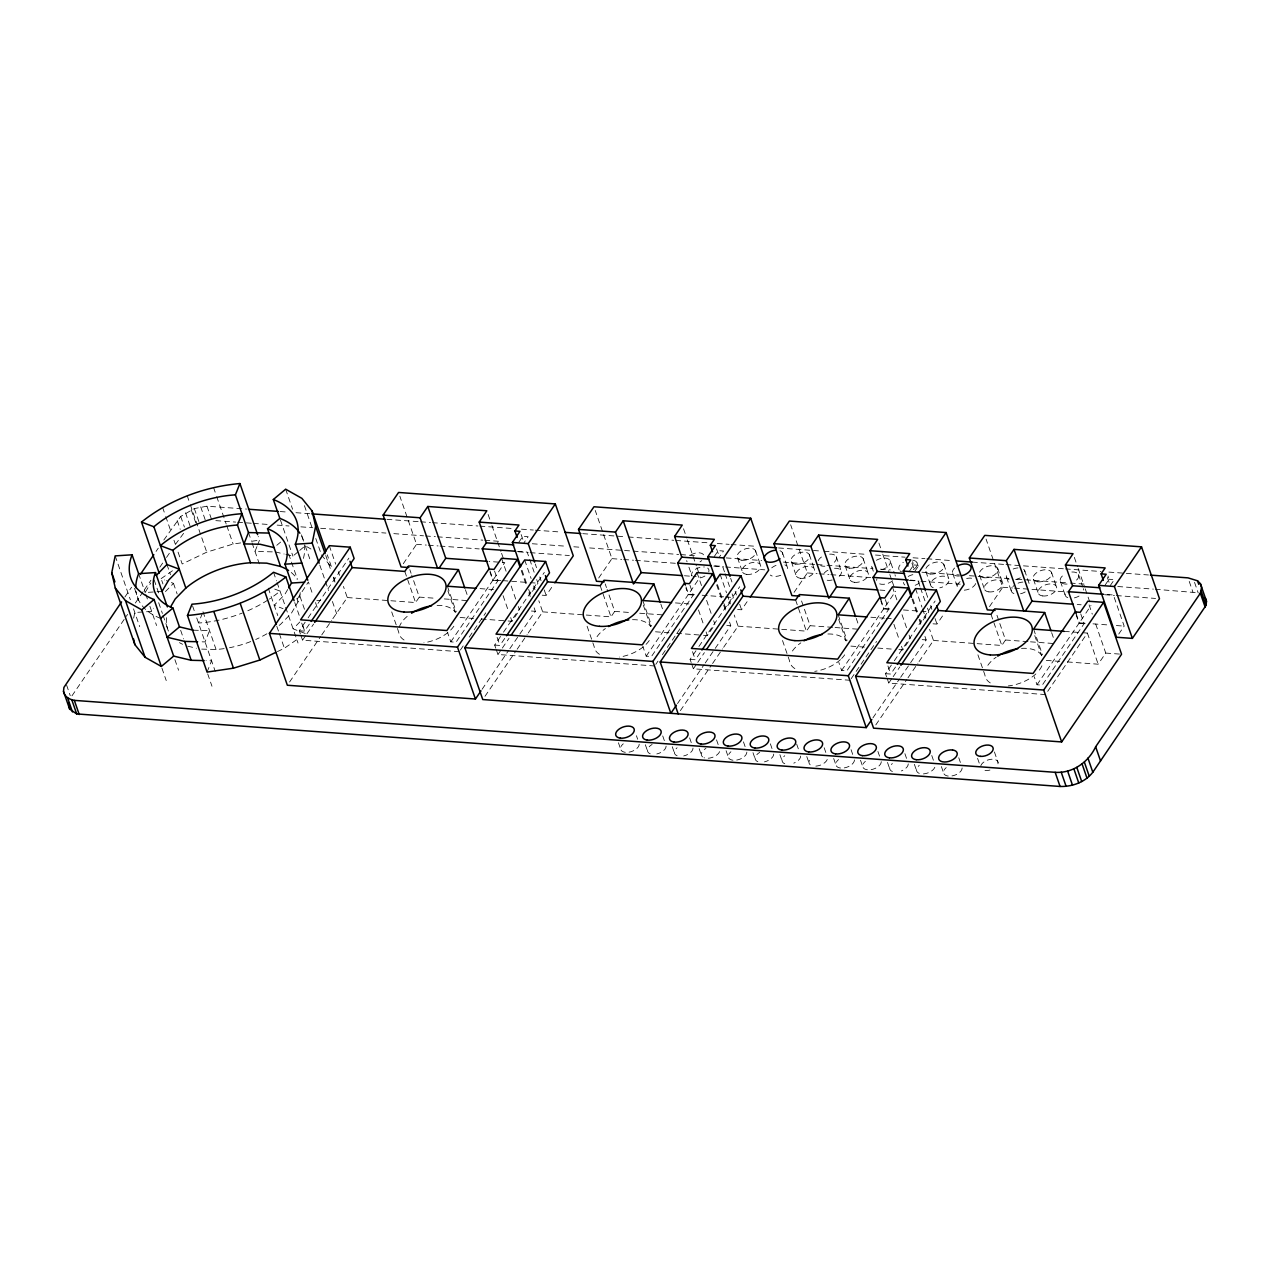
<?xml version="1.0" encoding="UTF-8"?>
<svg xmlns="http://www.w3.org/2000/svg" width="1270" height="1270" viewBox="0 0 1270 1270"><rect width="100%" height="100%" fill="white"/><g stroke="black" fill="none" stroke-linecap="round" stroke-linejoin="round"><path stroke-width="0.75" stroke-dasharray="5 3.75" d="M133.652 618.125L134.795 612.505L151.686 611.41L153.543 608.219M202.359 613.346L198.501 623.046A87.709 49.562 -19.1 0 0 242.221 613.077M207.073 672.084L211.566 660.781L206.01 660.638M256.937 546.592L255.016 551.45L273.733 551.894M257.588 544.973L259.509 540.131L258.239 536.48M162.036 591.439L145.145 592.534L150.749 582.978M287.687 589.534L284.829 594.408L274.209 605.282L283.035 608.647M297.291 599.027L308.372 581.946L313.118 595.678M300.212 592.614A69.564 39.306 -19.1 0 1 298.021 601.917L291.354 613.283L280.733 624.157A69.564 39.306 -19.1 0 1 277.924 626.412M500.936 580.501L493.141 579.93L504.777 562.594L489.045 561.451M694.388 594.662L688.546 594.233L700.183 576.897M889.794 608.965L883.952 608.536L895.588 591.201M1085.199 623.268L1079.357 622.84L1090.994 605.504M494.554 571.024L497.903 580.723L456.025 642.239L450.802 641.858L447.437 632.142M460.391 650.049L463.693 645.192M469.217 637.095L485.743 612.823M689.959 585.327L693.309 595.027L651.431 656.542L646.208 656.161L642.842 646.446M655.796 664.353L658.003 661.114M662.416 654.637L681.149 627.126M885.365 599.63L888.714 609.33L846.836 670.846L841.613 670.465L838.803 662.368M851.202 678.656L876.554 641.429M1080.77 613.934L1084.12 623.633L1042.241 685.149L1037.018 684.768L1034.209 676.672M1047.702 691.34L1087.39 633.063L1081.627 632.635M124.904 597.011L131.588 587.232M156.051 551.418L158.274 548.164M163.83 540.02L180.721 516.445L194.342 508.572L206.978 506.19L246.539 509.079M71.977 695.817L127.587 614.41M135.366 603.012L143.161 591.614M144.272 589.994L150.939 580.231M159.829 567.198L165.402 559.054M166.513 557.435L169.847 552.545M175.403 544.417L185.626 530.606M300.371 633.905L299.291 630.761L307.007 619.458M308.102 617.855L348.901 558.133M299.291 630.761L304.514 631.142L310.023 623.078M459.295 651.669L302.546 640.191L305.864 635.349M306.959 633.746L313.579 624.062M289.576 682.006L320.643 636.524M321.755 634.905L331.74 620.284M332.851 618.665L347.266 597.551L343.424 586.438M403.288 563.721L416.528 544.338L399.844 496.173M347.266 597.551L415.576 602.551L419.306 597.091L411.702 575.119M450.802 641.858L492.823 580.342L490.014 572.262M518.811 542.29L522.875 536.337L528.114 536.718L524.05 542.671M495.776 648.208L494.681 645.065L502.412 633.762M503.507 632.158L544.306 572.437M508.111 620.998L511.953 621.284L519.557 610.172L518.271 606.457M536.686 579.564L537.956 583.216L530.368 594.344L527.796 586.931M494.681 645.065L499.92 645.446L505.428 637.381M654.701 665.972L497.951 654.494L501.269 649.653M502.364 648.049L508.984 638.365M482.108 689.277L508.73 650.303M509.841 648.668L518.716 635.683M519.827 634.063L535.353 611.314L533.432 605.758M542.211 595.201L546.163 595.487L553.752 584.39M484.981 696.309L516.049 650.827M517.16 649.208L527.145 634.587M528.241 632.968L542.671 611.854L538.813 600.742M598.694 578.025L611.934 558.641L595.249 510.476M542.671 611.854L610.981 616.855L614.712 611.394L607.108 589.423M646.208 656.161L688.229 594.646L685.975 588.185M714.216 556.593L718.28 550.64L723.519 551.021L719.439 556.974M691.182 662.511L690.086 659.368L697.817 648.065M698.913 646.462L739.696 586.74M703.516 635.302L707.358 635.587L714.962 624.475L713.676 620.76M732.091 593.868L733.361 597.519L725.773 608.647L723.202 601.234M690.086 659.368L695.325 659.749L700.834 651.685M850.106 680.275L693.356 668.798L696.674 663.956M697.77 662.353L704.39 652.669M677.513 703.58L704.136 664.607M705.247 662.972L714.121 649.986M715.232 648.367L730.758 625.618L728.837 620.062M737.616 609.505L741.569 609.79L749.157 598.694M680.387 710.613L711.454 665.131M712.565 663.511L722.551 648.891M723.646 647.271L738.076 626.158L734.219 615.045M794.099 592.328L807.339 572.945L790.654 524.78M738.076 626.158L806.386 631.158L810.117 625.697L800.608 598.233M841.613 670.465L883.618 608.949L880.824 600.869M909.622 570.897L913.686 564.944L912.574 561.705M914.844 571.278L918.909 565.325L913.686 564.944M886.587 676.815L885.492 673.672L893.207 662.368M894.318 660.765L935.101 601.043M898.922 649.605L902.764 649.891L910.368 638.778L909.082 635.063M927.497 608.171L928.767 611.822L921.179 622.951L919.893 619.236M885.492 673.672L890.715 674.053L897.334 664.369M1045.512 694.579L888.762 683.101L892.064 678.259M893.175 676.656L899.795 666.972M872.919 717.883L899.541 678.91M900.652 677.275L909.526 664.289M910.638 662.67L926.163 639.921L924.877 636.222M933.021 623.808L936.974 624.094L944.562 612.997M875.792 724.916L906.859 679.434M907.971 677.815L917.94 663.194M919.051 661.575L933.482 640.461L929.624 629.348M989.505 606.631L1002.744 587.248L986.06 539.083M933.482 640.461L1001.792 645.462L1005.522 640.001L996.013 612.537M1037.018 684.768L1079.024 623.253L1076.23 615.172M1105.027 585.2L1109.091 579.247L1107.98 576.008M1110.25 585.581L1114.314 579.628L1109.091 579.247M1067.435 661.94L1098.169 664.194L1105.757 653.082L1094.851 621.57M1118.743 634.063L1124.172 626.126L1113.393 594.995L1105.583 594.423M165.433 591.582L173.482 583.359L166.402 580.676M299.799 621.998L293.116 628.856L305.483 633.571L301.688 622.617M276.781 545.306L280.892 541.846M285.909 554.45L292.91 556.117L298.402 551.529M299.768 550.37L305.244 545.783L311.737 549.45M172.45 570.754L161.1 578.66L164.64 579.993M277.384 651.621L284.401 648.24L299.006 638.08M240.665 542.925L233.124 544.036L206.756 552.164L182.181 563.975L177.752 551.196M251.968 541.242L259.509 540.131M316.786 600.694L320.532 600.456M1071.848 572.008L1074.102 572.056A9.684 5.461 -19.1 0 1 1076.071 580.549M193.357 630.206L209.534 630.603L205.041 641.906L199.469 641.779M201.692 649.113L216.059 649.462A69.564 39.306 -19.1 0 0 227.584 648.081M280.162 511.54L288.068 512.128M295.989 512.699L309.832 513.715M386.969 519.351L418.608 521.653M420.592 521.795L430.482 522.526M432.451 522.668L477.949 525.986M479.917 526.129L513.54 528.59M521.462 529.177L533.321 530.034M535.305 530.177L561.022 532.067M582.771 533.654L626.285 536.829M628.269 536.972L673.751 540.29M675.735 540.448L709.358 542.893M717.264 543.481L729.139 544.338M731.107 544.481L756.825 546.37M778.589 547.957L822.103 551.132M824.071 551.275L867.585 554.45M875.506 555.038L905.161 557.197M913.082 557.784L924.941 558.641M926.925 558.784L952.643 560.673M972.407 562.118L1004.062 564.42M1006.03 564.578L1063.403 568.769M1065.371 568.912L1100.979 571.5M1108.885 572.087L1148.445 574.977M215.837 520.636L235.617 522.081M237.585 522.224L251.428 523.24M253.413 523.383L267.256 524.399M277.146 525.113L289.02 525.986M300.879 526.844L312.753 527.717M320.659 528.288L385.937 533.067M393.843 533.638L423.513 535.813M425.482 535.956L435.372 536.67M437.356 536.813L482.838 540.147M484.822 540.29L498.665 541.29M532.289 543.75L565.912 546.211M573.834 546.783L581.739 547.37M589.645 547.942L631.19 550.974M633.158 551.116L678.656 554.45M680.641 554.593L694.484 555.609M726.122 557.911L761.73 560.514M783.479 562.102L815.134 564.42M817.102 564.563L825.024 565.134M826.992 565.277L872.49 568.611M880.396 569.182L890.286 569.913M921.941 572.214L959.517 574.961M969.407 575.691L1008.967 578.58M1016.873 579.152L1068.292 582.914M1070.277 583.057L1086.104 584.216M1117.743 586.518L1153.351 589.121M1155.319 589.264L1196.435 592.645M517.414 551.37L527.177 552.085L529.082 557.578M714.772 565.817L722.582 566.388L724.487 571.881M910.177 580.12L917.988 580.692L919.893 586.184M416.528 544.338L426.323 545.068M428.292 545.211L438.086 545.925M440.039 546.068L479.234 548.926M518.414 551.799L528.209 552.514M530.161 552.656L569.357 555.53M611.934 558.641L621.728 559.371M623.697 559.514L633.492 560.229M635.444 560.372L676.592 563.372M713.819 566.102L723.614 566.817M725.567 566.96L764.762 569.833M807.339 572.945L817.134 573.675M819.102 573.818L828.897 574.532M830.85 574.675L871.998 577.675M909.225 580.406L919.02 581.12M920.972 581.263L960.168 584.136M1002.744 587.248L1012.539 587.978M1014.508 588.121L1067.403 591.979M1104.63 594.709L1114.425 595.424M1116.378 595.567L1155.573 598.44M684.451 575.755L696.246 576.612M879.856 590.058L885.761 590.486M1077.23 604.504L1081.167 604.79M903.43 609.965L919.02 611.108M920.972 611.251L928.767 611.822M1092.994 623.84L1108.583 624.983M1116.378 625.554L1124.172 626.126M502.888 580.644L528.209 582.501M530.161 582.644L537.956 583.216M702.183 595.233L723.614 596.805M725.567 596.948L733.361 597.519M492.823 580.342L497.903 580.723M688.229 594.646L693.309 595.027M883.618 608.949L888.714 609.33M1079.024 623.253L1084.12 623.633M480.044 588.613L493.49 589.597M675.449 602.917L688.896 603.901M870.855 617.22L884.301 618.204M886.222 618.331L891.984 618.76M1064.339 631.38L1079.706 632.508M419.306 597.091L436.594 598.361M444.278 598.916L467.312 600.599M614.712 611.394L632 612.664M639.683 613.219L662.718 614.902M810.117 625.697L833.168 627.38M835.088 627.523L858.123 629.206M1005.522 640.001L1028.573 641.683M1030.478 641.826L1053.528 643.509M531.4 611.029L535.353 611.314M726.805 625.332L730.758 625.618M922.21 639.635L926.163 639.921M1105.757 653.082L1121.569 654.225M460.089 617.49L473.535 618.474M481.219 619.03L506.19 620.855M655.495 631.793L668.941 632.778M676.624 633.333L701.596 635.159M850.9 646.097L864.346 647.081M877.792 648.065L891.238 649.049M1046.305 660.4L1059.751 661.384M275.399 551.942L284.162 554.022M187.738 646.176L196.421 648.24M274.733 589.105L280.051 591.121A87.709 49.562 -19.1 0 1 269.319 599.107M321.485 554.942L331.708 567.595L327.279 554.815M1107.361 577.485L1109.678 583.962M911.955 563.181L914.273 569.658M716.55 548.878L718.868 555.355M521.144 534.575L523.462 541.052M1076.15 613.68L1079.357 622.84M880.745 599.376L883.952 608.536M685.99 586.899L688.546 594.233M489.934 570.77L493.141 579.93M1194.546 582.358L1198.213 592.963M1189.228 581.406L1192.895 592.01M1074.341 557.387L1077.547 566.642M1078.182 568.5L1084.596 586.994M1085.231 588.851L1089.724 601.805M1089.088 604.901L1092.295 614.156M1078.452 574.516L1082.738 586.899M1087.39 633.063L1098.169 664.194M1060.466 581.565L1065.371 595.725M1051.465 572.294L1056.354 586.438M1033.478 579.342L1038.368 593.487M1051.639 632.666L1054.179 639.985M1024.588 570.42L1029.494 584.565A9.684 5.461 -19.1 0 0 1028.557 583.422M1033.605 629.126L1042.479 654.764M1034.764 635.635L1041.749 655.78M1006.602 577.469L1011.507 591.63M997.601 568.23L1002.506 582.374M979.615 575.278L984.52 589.423M991.013 614.331L1001.792 645.462M952.786 573.532L957.691 587.692A9.684 5.461 -19.1 0 1 960.072 581.66M977.916 654.828L984.901 674.973A30.242 17.081 -19.1 0 0 992.934 684.26M943.864 564.515L948.769 578.66A9.684 5.461 -19.1 0 1 939.8 587.867M994.41 751.935L998.093 762.54M925.878 571.563L930.783 585.724M916.988 562.626L918.21 566.166M926.068 592.598L927.989 598.154M930.561 605.568L931.847 609.283M935.053 618.538L936.974 624.094M920.528 588.026L924.957 600.837M977.582 758.365L979.424 763.667M915.511 588.582L921.925 607.108M922.576 608.965L925.782 618.236M912.828 598.853L917.321 611.822M912.05 599.17L918.464 617.696M919.115 619.554L921.036 625.11M958.755 757.73L961.199 764.81M876.379 560.276A9.684 5.461 -19.1 0 1 890.064 560.594L894.35 572.976M878.935 543.084L882.142 552.339M882.777 554.196L889.19 572.691M889.825 574.548L891.746 580.104M892.397 581.946L894.318 587.502M892.397 586.883L896.89 599.869M902.018 614.68L906.51 627.65M893.889 624.253L898.954 638.905M901.494 646.224L902.764 649.891M941.372 766.556L943.832 773.636M872.077 567.658L873.3 571.198M931.767 755.507L933.593 760.809M863.171 558.657L868.061 572.802M887.921 665.972L890.715 674.053M887.127 678.386L888.762 683.101M914.384 764.334L916.829 771.398M845.169 565.706L850.074 579.866M904.891 753.65L906.732 758.952M836.247 556.641L841.137 570.786M856.234 618.363L858.139 623.856M838.2 614.823L847.074 640.461M838.74 619.506L846.344 641.477M887.508 762.46L889.968 769.541M877.903 751.443L879.745 756.745M809.339 554.672L814.229 568.817M860.52 760.27L862.981 767.35M791.337 561.721L796.242 575.866M851.075 749.697L852.916 755.015M782.431 552.704L787.321 566.849M795.607 600.027L806.386 631.158M833.691 758.523L836.152 765.604M824.166 747.728L826.008 753.046M755.523 550.72L760.412 564.88M782.51 640.524L789.495 660.67A30.242 17.081 -19.1 0 0 797.528 669.957M806.783 756.555L809.244 763.635M737.521 557.784L742.426 571.929M796.671 744.077L799.132 751.157M730.663 578.294L731.949 582.009M735.155 591.264L736.441 594.979M739.648 604.234L741.569 609.79M725.122 573.722L729.551 586.534M720.106 574.278L726.519 592.804M727.17 594.662L730.377 603.933M779.907 754.682L782.368 761.746M717.423 584.549L722.567 599.376M716.645 584.867L723.059 603.393M723.709 605.25L725.63 610.806M770.366 743.823L772.192 749.125M683.53 528.78L686.737 538.035M687.372 539.893L696.341 565.801M696.992 567.642L698.913 573.199M696.992 572.579L701.484 585.549M706.612 600.377L711.105 613.346M688.927 567.166L691.991 576.008A9.017 5.096 -19.1 0 1 694.769 569.754A9.017 5.096 -19.1 0 1 704.374 566.976M752.983 752.65L755.428 759.714M698.484 609.949L703.564 624.602M706.088 631.92L707.358 635.587M743.458 741.87L745.299 747.189M692.515 651.669L695.325 659.749M726.091 750.697L728.535 757.777M691.721 664.083L693.356 668.798M716.534 739.854L718.375 745.157M660.829 604.06L662.734 609.552M699.167 748.681L701.611 755.745M642.795 600.519L651.669 626.158M689.626 737.886L691.467 743.188M643.334 605.203L650.938 627.174M672.259 746.712L674.703 753.777M662.718 735.917L664.559 741.22M605.203 583.93L606.473 587.581M600.202 585.724L610.981 616.855M645.35 744.744L647.795 751.808M636.429 735.711L637.651 739.251M587.105 626.221L594.09 646.366A30.242 17.081 -19.1 0 0 602.123 655.653M618.442 742.775L620.887 749.84M535.257 563.991L536.543 567.706M539.75 576.961L541.036 580.676M544.243 589.931L546.163 595.487M529.717 559.419L534.146 572.23M524.7 559.975L531.114 578.501M533.686 585.914L534.972 589.629M522.018 570.246L527.161 585.073M521.24 570.563L525.732 583.533M528.939 592.788L530.225 596.503M488.125 514.477L491.331 523.732M491.966 525.589L500.936 551.497M501.586 553.339L503.507 558.895M501.586 558.276L506.079 571.246M511.207 586.073L515.699 599.043M503.079 595.646L508.159 610.298M510.683 617.617L511.953 621.284M497.11 637.365L499.92 645.446M496.316 649.78L497.951 654.494M465.423 589.756L467.328 595.249M447.389 586.216L456.263 611.854M447.929 590.899L456.803 616.537M409.797 569.627L411.067 573.278M404.797 571.421L415.576 602.551M391.7 611.918L398.685 632.063A30.242 17.081 -19.1 0 0 406.717 641.35M329.295 545.671L335.709 564.197M338.28 571.611L339.566 575.326M325.739 555.482L330.803 570.087M333.327 577.39L335.216 582.866M304.419 505.65L312.626 529.384M315.785 538.512L320.85 553.117M319.786 565.039L324.834 579.644M325.469 581.469L328.628 590.598M332.407 601.488L336.693 613.87M285.655 489.188L292.608 509.27M301.45 534.829L303.99 542.131M305.244 545.783L310.15 559.927M315.516 602.583L317.357 607.885M280.448 520.097L292.91 556.117M288.623 553.847L297.339 578.993M299.974 596.281L304.721 609.997M296.831 598.487L298.021 601.917M294.735 602.536L299.164 615.315M301.704 623.062L304.514 631.142M300.911 635.476L302.546 640.191M273.51 572.262L276.479 580.834M277.082 582.549L298.005 643.017M268.256 588.137L277.765 615.585M248.476 532.574L251.46 541.147M252.047 542.861L259.302 563.817M276.812 626.332L278.717 631.809M279.352 633.635L284.401 648.24M213.519 487.442L216.059 494.744M216.694 496.57L226.171 523.954M226.806 525.78L233.124 544.036M206.978 506.19L211.884 520.351M200.708 506.857L205.613 521.017M194.342 508.572L199.247 522.716M187.15 495.57L189.674 502.872M190.309 504.698L206.756 552.164M191.246 509.778L196.151 523.923M185.531 512.794L190.421 526.939M180.721 516.445L184.404 527.066M177.181 520.494L180.245 529.336M202.994 611.743L216.059 649.462M162.576 507.381L165.116 514.683M165.751 516.509L171.434 532.94M173.958 540.242L175.228 543.893M192.564 605.901L194.342 611.045M196.723 617.903L215.249 671.385M207.693 673.862L211.979 686.244M166.941 564.499L170.498 574.786M173.482 583.359L177.149 593.979M180.657 630.317L183.626 638.889M161.719 580.422L162.941 583.962M154.146 579.93L159.48 595.36M158.671 602.678L162.401 613.458M163.02 615.251L168.624 631.428A69.564 39.306 -19.1 0 1 166.862 615.934M174.895 659.638L178.578 670.242M138.62 573.675L145.145 592.534M145.732 594.249L147.526 599.392M149.892 606.266L156.575 625.554M134.525 588.296L138.684 600.297M161.957 668.211L166.243 680.593M115.189 555.895L130.365 599.726M133.525 608.854L139.7 626.65M66.58 685.054L70.247 695.674M333.899 577.136L334.788 580.961M844.677 654.828A30.242 17.081 -19.1 0 1 841.661 658.463M840.454 659.638A30.242 17.081 -19.1 0 1 814.753 671.37M792.432 651.002A30.242 17.081 -19.1 0 1 800.814 642.858M827.897 633.984A30.242 17.081 -19.1 0 1 846.122 640.937M1041.924 665.813A30.242 17.081 -19.1 0 1 1037.066 672.767M1035.86 673.941A30.242 17.081 -19.1 0 1 1008.285 685.911M987.838 665.305A30.242 17.081 -19.1 0 1 996.22 657.161M1021.477 648.367A30.242 17.081 -19.1 0 1 1041.527 655.241M649.272 640.524A30.242 17.081 -19.1 0 1 619.347 657.066M597.027 636.699A30.242 17.081 -19.1 0 1 605.409 628.555M632.492 619.681A30.242 17.081 -19.1 0 1 650.716 626.634M453.866 626.221A30.242 17.081 -19.1 0 1 423.942 642.763M399.177 627.332A30.242 17.081 -19.1 0 1 410.004 614.251M437.086 605.377A30.242 17.081 -19.1 0 1 455.311 612.331M301.768 536.464A87.709 49.562 -19.1 0 1 303.085 559.53M267.668 600.186A87.709 49.562 -19.1 0 1 245.729 611.648M160.607 618.363A87.709 49.562 -19.1 0 1 136.017 591.423M266.875 633.793A69.564 39.306 -19.1 0 1 255.746 639.477M250.73 641.556A69.564 39.306 -19.1 0 1 229.521 647.716M182.61 644.303A69.564 39.306 -19.1 0 1 179.467 642.62M291.243 572.484A69.564 39.306 -19.1 0 1 297.148 579.279M701.754 560.594A9.017 5.096 -19.1 0 1 700.008 561.864M687.086 561.864A9.017 5.096 -19.1 0 1 686.721 560.578M690.785 554.99A9.017 5.096 -19.1 0 1 704.072 556.26M780.002 550.704A9.684 5.461 -19.1 0 1 781.51 557.212M829.627 554.133A9.684 5.461 -19.1 0 1 836.485 557.308A9.684 5.461 -19.1 0 1 831.929 564.007M824.865 566.198A9.684 5.461 -19.1 0 1 820.674 565.674M818.229 560.753A9.684 5.461 -19.1 0 1 822.563 556.308M890.064 560.594A9.684 5.461 -19.1 0 1 881.094 569.801M873.014 568.801A9.684 5.461 -19.1 0 1 871.744 566.261M912.638 560.181A9.684 5.461 -19.1 0 1 912.685 570.008M901.43 571.675A9.684 5.461 -19.1 0 1 899.938 570.849M899.001 569.69A9.684 5.461 -19.1 0 1 903.319 562.308M959.39 576.04A9.684 5.461 -19.1 0 1 955.167 567.5M1020.27 577.802A9.684 5.461 -19.1 0 1 1015.619 579.628M1009.031 579.469A9.684 5.461 -19.1 0 1 1007.507 572.961M1013.158 569.024A9.684 5.461 -19.1 0 1 1017.984 567.912M1023.652 569.262A9.684 5.461 -19.1 0 1 1024.922 571.817M1067.07 584.073A9.684 5.461 -19.1 0 1 1060.228 580.898A9.684 5.461 -19.1 0 1 1064.784 574.199M707.66 568.103A9.017 5.096 -19.1 0 1 708.755 571.849M704.898 576.024A9.017 5.096 -19.1 0 1 698.341 578.183M980.805 765.778A9.08 5.128 -19.1 0 1 992.172 759.19A9.08 5.128 -19.1 0 1 997.204 765.445M989.949 770.049A9.08 5.128 -19.1 0 1 983.615 770.176M639.207 744.188A9.684 5.461 -19.1 0 1 626.348 752.38A9.684 5.461 -19.1 0 1 623.268 743.807M666.115 746.157A9.684 5.461 -19.1 0 1 656.812 753.967M650.224 753.808A9.684 5.461 -19.1 0 1 652.113 744.442M693.023 748.125A9.684 5.461 -19.1 0 1 683.72 755.936M677.132 755.777A9.684 5.461 -19.1 0 1 677.085 747.744M719.614 751.634A9.684 5.461 -19.1 0 1 704.04 757.745M702.548 756.904A9.684 5.461 -19.1 0 1 705.929 748.379M746.855 752.11A9.684 5.461 -19.1 0 1 733.981 760.301A9.684 5.461 -19.1 0 1 730.917 751.745M773.747 754.062A9.684 5.461 -19.1 0 1 764.461 761.857M757.857 761.714A9.684 5.461 -19.1 0 1 759.746 752.348M800.671 756.094A9.684 5.461 -19.1 0 1 793.798 763.159M784.781 763.746A9.684 5.461 -19.1 0 1 784.749 755.713M827.246 759.508A9.684 5.461 -19.1 0 1 815.848 766.143M810.181 764.794A9.684 5.461 -19.1 0 1 811.625 757.603M854.456 759.936A9.684 5.461 -19.1 0 1 841.597 768.128A9.684 5.461 -19.1 0 1 838.533 759.571M881.285 761.683A9.684 5.461 -19.1 0 1 868.426 769.874A9.684 5.461 -19.1 0 1 865.362 761.317M908.272 763.889A9.684 5.461 -19.1 0 1 901.398 770.938M892.381 771.525A9.684 5.461 -19.1 0 1 892.35 763.508M934.831 767.286A9.684 5.461 -19.1 0 1 921.194 773.859M919.258 773.398A9.684 5.461 -19.1 0 1 919.226 765.365M962.136 767.969A9.684 5.461 -19.1 0 1 949.277 776.16A9.684 5.461 -19.1 0 1 946.213 767.604M784.908 564.848A9.684 5.461 -19.1 0 1 786.416 571.357M780.764 575.294A9.684 5.461 -19.1 0 1 770.271 575.056M771.716 567.865A9.684 5.461 -19.1 0 1 778.304 564.706M834.533 568.277A9.684 5.461 -19.1 0 1 841.375 571.452A9.684 5.461 -19.1 0 1 836.819 578.152M832.168 579.993A9.684 5.461 -19.1 0 1 825.579 579.834M824.055 573.326A9.684 5.461 -19.1 0 1 829.707 569.389M892.572 580.787A9.684 5.461 -19.1 0 1 877.903 582.962M876.649 580.406A9.684 5.461 -19.1 0 1 876.967 578.866M894.969 574.754A9.684 5.461 -19.1 0 1 895.287 576.151M919.512 582.819A9.684 5.461 -19.1 0 1 912.924 585.978M904.843 584.994A9.684 5.461 -19.1 0 1 903.573 582.438M908.209 576.469A9.684 5.461 -19.1 0 1 912.876 574.643M933.196 587.708A9.684 5.461 -19.1 0 1 935.085 578.342A9.684 5.461 -19.1 0 1 948.769 578.66M975.693 583.565A9.684 5.461 -19.1 0 1 964.295 590.185M966.66 578.485A9.684 5.461 -19.1 0 1 973.249 578.644M1025.176 591.947A9.684 5.461 -19.1 0 1 1020.524 593.773M1013.92 593.614A9.684 5.461 -19.1 0 1 1013.889 585.597M1018.064 583.168A9.684 5.461 -19.1 0 1 1022.89 582.073M1079.04 596.043A9.684 5.461 -19.1 0 1 1074.388 597.868M1067.784 597.71A9.684 5.461 -19.1 0 1 1066.276 591.201M1083.358 588.661A9.684 5.461 -19.1 0 1 1083.675 590.058M741.886 560.229A9.684 5.461 -19.1 0 0 755.841 552.117A9.684 5.461 -19.1 0 0 741.839 550.402A9.684 5.461 -19.1 0 0 741.886 560.229M795.703 564.166A9.684 5.461 -19.1 0 0 809.657 556.069A9.684 5.461 -19.1 0 0 795.655 554.339A9.684 5.461 -19.1 0 0 795.703 564.166M849.535 568.166A9.684 5.461 -19.1 0 0 863.489 560.054A9.684 5.461 -19.1 0 0 849.487 558.34A9.684 5.461 -19.1 0 0 849.535 568.166M930.243 574.024A9.684 5.461 -19.1 0 0 944.197 565.912A9.684 5.461 -19.1 0 0 930.196 564.197A9.684 5.461 -19.1 0 0 930.243 574.024M983.98 577.739A9.684 5.461 -19.1 0 0 997.934 569.627A9.684 5.461 -19.1 0 0 983.932 567.912A9.684 5.461 -19.1 0 0 983.98 577.739M1037.828 581.787A9.684 5.461 -19.1 0 0 1051.782 573.675A9.684 5.461 -19.1 0 0 1037.781 571.96A9.684 5.461 -19.1 0 0 1037.828 581.787M746.792 574.389A9.684 5.461 -19.1 0 0 760.746 566.277A9.684 5.461 -19.1 0 0 746.744 564.563A9.684 5.461 -19.1 0 0 746.792 574.389M800.592 578.326A9.684 5.461 -19.1 0 0 814.562 570.214A9.684 5.461 -19.1 0 0 800.56 568.5A9.684 5.461 -19.1 0 0 800.592 578.326M854.44 582.311A9.684 5.461 -19.1 0 0 868.394 574.199A9.684 5.461 -19.1 0 0 854.393 572.484A9.684 5.461 -19.1 0 0 854.44 582.311M988.87 591.883A9.684 5.461 -19.1 0 0 1002.824 583.771A9.684 5.461 -19.1 0 0 988.822 582.057A9.684 5.461 -19.1 0 0 988.87 591.883M1042.734 595.947A9.684 5.461 -19.1 0 0 1056.688 587.835A9.684 5.461 -19.1 0 0 1042.686 586.121A9.684 5.461 -19.1 0 0 1042.734 595.947"/><path stroke-width="1.5" d="M1150.429 575.119L1188.006 577.866L1197.531 580.787L1200.356 583.628L1206.5 601.313L1206.087 605.298L1092.819 772.239C1085.247 782.145 1072.261 786.813 1060.069 786.463L76.692 713.915L69.644 709.104L63.5 691.42L63.913 687.435L121.571 601.885M68.675 702.913L69.644 709.104M63.5 691.42C64.341 696.674 69.501 699.5 74.327 700.373L1055.164 772.319C1072.578 773.462 1088.406 762.286 1095.645 746.792L1200.356 593.217L1201.595 587.169L1200.356 583.628M173.672 656.098L161.338 666.448L145.097 657.288L134.874 644.636L115.284 588.042L111.76 572.754L115.189 555.895L132.08 554.799A87.709 49.562 -19.1 0 0 154.067 599.503L173.672 656.098L191.183 660.289L204.152 660.606M319.151 563.213L312.198 543.131L315.627 526.272L312.102 510.984L301.879 498.348L285.655 489.188L273.32 499.523L279.844 518.382A87.709 49.562 -19.1 0 1 299.91 533.225M275.622 652.462L259.842 660.051L233.458 668.179L207.073 672.084L187.468 615.49L191.976 604.187A87.709 49.562 -19.1 0 0 273.51 572.262L285.893 576.977L294.1 600.71M274.05 547.592L260.159 544.274L243.983 543.893L248.476 532.574L235.41 494.84L239.919 483.537C204.264 486.68 169.577 499.729 141.494 522.049L159.195 573.183M237.458 525.018L241.951 513.715A87.709 49.562 -19.1 0 0 160.401 545.624L172.784 550.339A69.564 39.306 -19.1 0 1 237.458 525.018L250.523 562.753L266.684 563.15L280.575 566.468A69.564 39.306 -19.1 0 1 288.576 570.516M162.036 591.439L168.704 580.072L179.324 569.198L166.941 564.499L153.876 526.764L141.494 522.049M170.466 607.06L175.228 598.948L185.849 588.073A69.564 39.306 -19.1 0 1 250.523 562.753M288.623 587.915L291.481 583.041L284.956 564.182A69.564 39.306 -19.1 0 0 267.51 528.733L279.844 518.382M314.674 622.443L352.155 567.579L404.797 571.421L408.527 565.96L458.454 569.611L447.389 586.216L476.202 588.327M511.191 635.127L547.561 581.882L600.202 585.724L603.933 580.263L653.859 583.914L642.795 600.519L671.608 602.631M706.596 649.43L742.966 596.186L795.607 600.027L799.338 594.566L849.265 598.218L838.2 614.823L867.013 616.934M900.89 665.353L938.371 610.489L991.013 614.331L994.743 608.87L1044.67 612.521L1033.605 629.126L1064.339 631.38M489.299 568.944L482.251 548.783L486.346 542.846L479.203 522.097L486.839 510.778L427.815 506.476L420.084 517.779L437.404 567.801M685.34 585.073L677.656 563.086L681.752 557.149L674.608 536.4L682.244 525.082L623.205 520.779L615.49 532.082L633.46 583.962L641.159 572.595L623.205 520.779M880.745 599.376L873.062 577.39L877.157 571.452L870.013 550.704L877.649 539.385L818.61 535.083L810.895 546.386L828.865 598.265L836.565 586.899L818.61 535.083M1076.15 613.68L1068.467 591.693L1072.563 585.756L1065.419 565.007L1073.055 553.688L1014.016 549.386L1006.3 560.689L1023.62 610.711M439.15 568.039L445.754 558.292L427.815 506.476M1025.366 610.949L1031.97 601.202L1014.016 549.386M140.478 574.215L153.829 554.672M480.997 690.896L475.44 699.024L287.353 685.244L269.399 633.365L329.295 545.671L350.202 547.195L354.124 558.514L311.118 621.459M350.202 547.195L300.593 619.823L446.881 630.539L488.902 569.024L493.998 569.404L501.586 558.276L517.398 559.435L519.954 566.849M408.861 567.531L401.082 566.96L383.127 515.08L398.574 492.458L555.308 503.936L573.278 555.815L554.847 582.803M517.144 537.432L514.906 530.971L518.97 525.018L479.203 522.097M520.732 566.547L512.397 542.449L519.986 531.336L514.906 530.971M475.44 699.024L457.486 647.128L517.398 559.435M534.622 562.15L528.209 543.608L555.308 503.936M871.807 719.503L866.251 727.631L482.759 699.548L464.804 647.668L524.7 559.975L545.608 561.499L549.529 572.818L506.524 635.762M545.608 561.499L495.998 634.127L642.287 644.842L684.308 583.327L689.388 583.708L696.992 572.579L712.787 573.738L715.359 581.152M604.266 581.835L596.487 581.263L578.517 529.384L593.963 506.762L750.713 518.239L768.683 570.119L750.252 597.106M712.549 551.736L710.295 545.274L714.375 539.321L674.608 536.4M716.137 580.85L707.803 556.752L715.391 545.64L710.295 545.274M676.402 705.199L670.846 713.327L652.891 661.432L712.787 573.738M730.028 576.453L723.614 557.911L750.713 518.239M678.164 713.851L660.194 661.972L720.106 574.278L741.013 575.802L744.934 587.121L701.929 650.065M741.013 575.802L691.404 648.43L837.692 659.146L879.713 597.63L884.793 598.011L892.397 586.883L908.193 588.042L911.415 597.313M799.671 596.138L791.893 595.567L773.922 543.687L789.368 521.065L946.118 532.543L964.089 584.422L945.658 611.41M907.955 566.039L905.7 559.578L909.764 553.625L870.013 550.704M911.543 595.154L903.208 571.056L910.796 559.943L905.7 559.578M866.251 727.631L848.296 675.735L908.193 588.042M925.433 590.756L919.02 572.214L946.118 532.543M936.419 590.106L886.809 662.734L1033.097 673.449L1075.119 611.934L1080.198 612.315L1087.803 601.186L1103.598 602.345L1121.569 654.225L1061.656 741.934L873.569 728.154L855.599 676.275L915.511 588.582L936.419 590.106L940.34 601.424L897.334 664.369M995.077 610.441L987.298 609.87L969.327 557.99L984.774 535.369L1141.524 546.846L1159.494 598.726L1132.38 638.397L1116.584 637.254L1098.613 585.359L1106.202 574.246L1101.106 573.881L1103.344 580.342M1101.106 573.881L1105.17 567.928L1065.419 565.007M1061.656 741.934L1043.702 690.039L1103.598 602.345M1132.38 638.397L1114.409 586.518L1141.524 546.846M156.226 575.469L166.941 564.499M161.338 666.448L141.732 609.838L154.067 599.503M160.607 618.363L172.942 608.028A69.564 39.306 -19.1 0 1 155.496 572.579L138.62 573.675L132.08 554.799M193.357 630.206L179.467 626.888L167.132 637.238L184.658 641.413L197.628 641.731M187.468 615.49C223.123 612.346 257.81 599.297 285.893 576.977M273.32 499.523A87.709 49.562 -19.1 0 1 295.307 544.227L312.198 543.131M284.956 564.182L301.847 563.086M291.481 583.041L304.625 582.2M248.476 532.574L268.859 533.067M383.127 515.08L420.084 517.779M578.517 529.384L615.49 532.082M773.922 543.687L810.895 546.386M969.327 557.99L1006.3 560.689M248.507 509.238L278.178 511.397M311.801 513.858L384.985 519.208M564.975 532.352L580.803 533.511M760.778 546.656L776.605 547.814M956.596 560.959L972.407 562.118M512.397 542.449L528.209 543.608M707.803 556.752L723.614 557.911M903.208 571.056L919.02 572.214M1098.613 585.359L1114.409 586.518M1072.563 585.756L1099.963 587.772M486.346 542.846L513.763 544.862M681.752 557.149L709.168 559.165M877.157 571.452L904.557 573.468M482.251 548.783L515.461 551.228M677.656 563.086L710.867 565.531M873.062 577.39L908.225 579.977M1068.467 591.693L1103.63 594.281M445.754 558.292L487.077 561.308M641.159 572.595L682.482 575.612M836.565 586.899L877.887 589.915M1031.97 601.202L1073.293 604.218M269.399 633.365L457.486 647.128M464.804 647.668L652.891 661.432M660.194 661.972L848.296 675.735M855.599 676.275L1043.702 690.039M115.284 588.042L125.508 600.678L141.732 609.838M1205.246 597.789L1206.5 601.313M1197.531 580.787L1198.753 584.327M1201.182 591.153L1206.087 605.298M1200.356 593.217L1205.262 607.362M1095.645 746.792L1100.55 760.936M1044.67 612.521L1051.004 630.841M1087.93 758.095L1092.819 772.239M1084.374 762.143L1089.279 776.287M1082.119 764.032L1087.009 778.177M1076.801 767.397L1081.707 781.542M1073.849 768.81L1078.754 782.971M1067.594 771.001L1072.483 785.146M1061.212 772.192L1066.117 786.336M1055.164 772.319L1060.069 786.463M936.736 605.758L938.371 610.489M849.265 598.218L855.599 616.537M740.791 589.883L742.966 596.186M653.859 583.914L660.194 602.234M545.386 575.58L547.561 581.882M458.454 569.611L464.788 587.931M349.98 561.276L352.155 567.579M312.102 510.984L326.009 551.164M315.627 526.272L325.104 553.656M295.307 544.227L307.784 580.231M267.51 528.733L280.575 566.468M239.919 483.537L257.619 534.654M264.811 591.645L276.177 624.507M240.236 603.456L259.842 660.051M213.868 611.584L233.458 668.179M172.784 550.339L185.849 588.073M184.658 641.413L191.183 660.289M172.942 608.028L179.467 626.888M155.496 572.579L167.37 606.885M125.508 600.678L145.097 657.288M111.76 572.754L114.919 581.882M74.327 700.373L79.232 714.534M71.787 699.77L76.692 713.915M67.58 697.801L72.469 711.946M133.556 638.905L134.874 644.636M803.973 640.858A30.242 17.081 -19.1 0 1 822.357 634.444M997.76 656.13A30.242 17.081 -19.1 0 1 1017.762 648.748M608.568 626.554A30.242 17.081 -19.1 0 1 628.825 619.903M411.559 613.219A30.242 17.081 -19.1 0 1 431.546 605.838M135.779 587.645A87.709 49.562 -19.1 0 1 138.62 573.675M153.876 526.764A87.709 49.562 -19.1 0 1 235.41 494.84M780.034 558.721A9.684 5.461 -19.1 0 1 764.429 559.753A9.684 5.461 -19.1 0 1 775.811 550.196M957.104 566.166A9.684 5.461 -19.1 0 1 970.772 566.483A9.684 5.461 -19.1 0 1 961.803 575.691M952.563 749.983L950.309 749.919A9.684 5.461 -19.1 0 0 938.752 759.031A9.684 5.461 -19.1 0 0 953.294 759.381A9.684 5.461 -19.1 0 0 952.563 749.983M794.893 640.62A30.242 17.081 -19.1 0 0 836.835 614.013A30.242 17.081 -19.1 0 0 791.591 610.695A30.242 17.081 -19.1 0 0 794.893 640.62M990.298 654.923A30.242 17.081 -19.1 0 0 1032.24 628.317A30.242 17.081 -19.1 0 0 986.981 624.999A30.242 17.081 -19.1 0 0 990.298 654.923M599.488 626.316A30.242 17.081 -19.1 0 0 641.429 599.71A30.242 17.081 -19.1 0 0 596.186 596.392A30.242 17.081 -19.1 0 0 599.488 626.316M404.082 612.013A30.242 17.081 -19.1 0 0 446.024 585.406A30.242 17.081 -19.1 0 0 400.78 582.089A30.242 17.081 -19.1 0 0 404.082 612.013M980.615 756.38A9.08 5.128 -19.1 0 0 993.188 748.395A9.08 5.128 -19.1 0 0 979.615 747.395A9.08 5.128 -19.1 0 0 980.615 756.38M620.347 738.14A9.684 5.461 -19.1 0 0 634.301 730.044A9.684 5.461 -19.1 0 0 620.3 728.313A9.684 5.461 -19.1 0 0 620.347 738.14M647.255 740.108A9.684 5.461 -19.1 0 0 661.21 732.012A9.684 5.461 -19.1 0 0 647.208 730.298A9.684 5.461 -19.1 0 0 647.255 740.108M674.164 742.093A9.684 5.461 -19.1 0 0 688.118 733.981A9.684 5.461 -19.1 0 0 674.116 732.266A9.684 5.461 -19.1 0 0 674.164 742.093M701.072 744.061A9.684 5.461 -19.1 0 0 715.026 735.949A9.684 5.461 -19.1 0 0 701.024 734.235A9.684 5.461 -19.1 0 0 701.072 744.061M727.996 746.077A9.684 5.461 -19.1 0 0 741.95 737.965A9.684 5.461 -19.1 0 0 727.948 736.251A9.684 5.461 -19.1 0 0 727.996 746.077M754.888 748.014A9.684 5.461 -19.1 0 0 768.842 739.902A9.684 5.461 -19.1 0 0 754.84 738.188A9.684 5.461 -19.1 0 0 754.888 748.014M781.828 750.046A9.684 5.461 -19.1 0 0 795.782 741.95A9.684 5.461 -19.1 0 0 781.78 740.219A9.684 5.461 -19.1 0 0 781.828 750.046M808.704 751.935A9.684 5.461 -19.1 0 0 822.658 743.823A9.684 5.461 -19.1 0 0 808.657 742.109A9.684 5.461 -19.1 0 0 808.704 751.935M835.596 753.904A9.684 5.461 -19.1 0 0 849.566 745.792A9.684 5.461 -19.1 0 0 835.565 744.077A9.684 5.461 -19.1 0 0 835.596 753.904M862.425 755.65A9.684 5.461 -19.1 0 0 876.395 747.538A9.684 5.461 -19.1 0 0 862.394 745.823A9.684 5.461 -19.1 0 0 862.425 755.65M889.413 757.841A9.684 5.461 -19.1 0 0 903.383 749.729A9.684 5.461 -19.1 0 0 889.381 748.014A9.684 5.461 -19.1 0 0 889.413 757.841M916.289 759.714A9.684 5.461 -19.1 0 0 930.243 751.602A9.684 5.461 -19.1 0 0 916.241 749.887A9.684 5.461 -19.1 0 0 916.289 759.714"/></g></svg>
